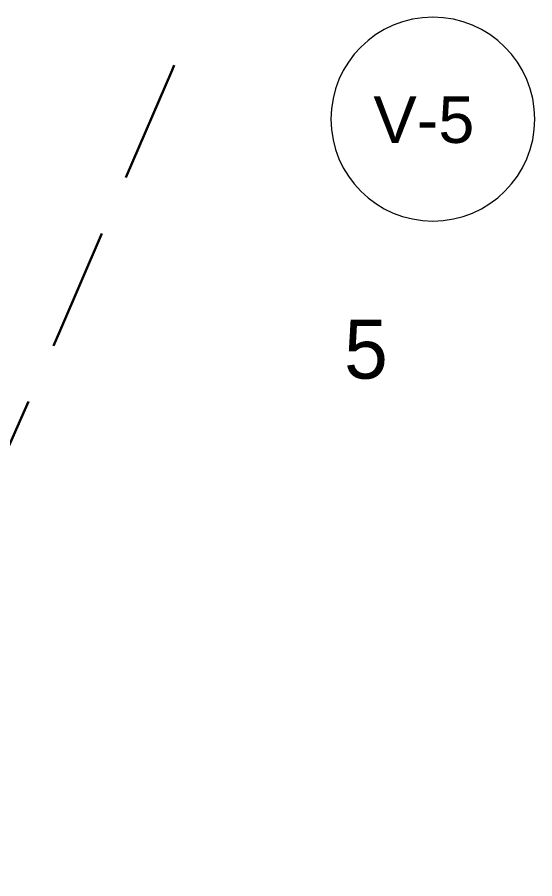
# Model space of a CAD drawing. Header units: inches. Extents: x -19 to 5698, y -728 to 92.
# Drawn here: x 116.57 to 117.628, y 27.521 to 29.283 of the extents above; entities that cross this region are included whole.
import ezdxf

# ---------------------------------------------------------------- set-up
doc = ezdxf.new("R2010")
doc.units = ezdxf.units.IN
doc.header["$MEASUREMENT"] = 0
doc.linetypes.add('HIDDEN', pattern=[0.375, 0.25, -0.125])
doc.linetypes.add('HIDDEN2', pattern=[0.1875, 0.125, -0.0625])
doc.layers.add('00 conduct tomacorr', color=120, linetype='HIDDEN', lineweight=30)
doc.layers.add('00_IE_Luminarias', color=253, linetype='Continuous', lineweight=0)
doc.layers.add('02 _ ARQ _ ALB _ Muros Interiores', color=7, linetype='Continuous')
doc.styles.add('Estilo_Generado_4', font='swisse.ttf')

msp = doc.modelspace()

# ---------------------------------------------------------------- linework, layer by layer
at = {"layer": '00 conduct tomacorr'}
msp.add_arc((71.2551, 48.478, 0.0003), 49.546, 327.68795, 338.41218, dxfattribs=at)
at = {"layer": '02 _ ARQ _ ALB _ Muros Interiores', "color": 251, "linetype": 'Continuous', "lineweight": 13, "flags": 128}
msp.add_lwpolyline([(117.2115, 29.075, 1), (117.6284, 29.075, 1)], format="xyb", close=True, dxfattribs=at)

# ---------------------------------------------------------------- texts
at = {"layer": '00_IE_Luminarias', "color": 240, "linetype": 'HIDDEN2', "true_color": 0xed1f24}
msp.add_text('5', height=0.1204, dxfattribs=at).set_placement((117.2383, 28.5442, -5710.8719))
at = {"layer": '02 _ ARQ _ ALB _ Muros Interiores', "color": 5, "lineweight": 25, "insert": (117.2984, 29.025), "char_height": 0.095, "attachment_point": 7, "style": 'Estilo_Generado_4'}
msp.add_mtext('\\A1;{\\pql;\\pt0;\\fSwis721 Ex BT|b0|i0|c0|p34;V-5\\fSwis721 Ex BT|b0|i0|c0|p34;\\fSwis721 Ex BT|b0|i0|c0|p34;\\fSwis721 Ex BT|b0|i0|c0|p34;}', dxfattribs=at)

doc.saveas('drawing.dxf')
